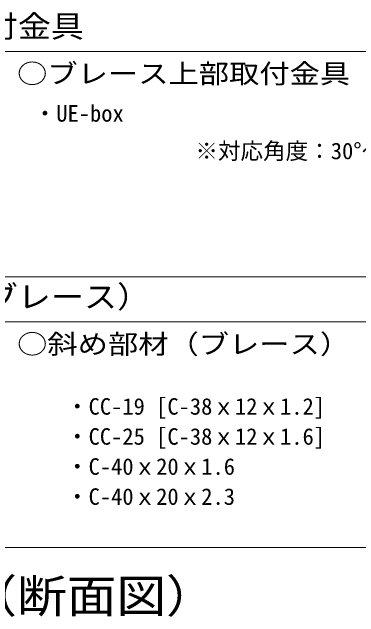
# Model space of a CAD drawing. Units: millimetres on the paper, enlarged 40 times. Extents: x -7800 to 7800, y -5387 to 5300.
# Drawn here: x -6991 to -6069, y 1075 to 2685 of the extents above; entities that cross this region are included whole.
import ezdxf
from ezdxf.enums import TextEntityAlignment as Align

# ---------------------------------------------------------------- set-up
doc = ezdxf.new("R2010")
doc.units = ezdxf.units.MM
doc.header["$LTSCALE"] = 40
doc.layers.add('0-6_文字', color=7, linetype='Continuous')
doc.layers.add('F-6_文字', color=7, linetype='Continuous')
doc.layers.add('F-3_野縁受け', color=7, linetype='Continuous', lineweight=18)
doc.styles.add('ＭＳ ゴシック', font='')
doc.styles.get('ＭＳ ゴシック').set_extended_font_data('MS Gothic')

msp = doc.modelspace()

# ---------------------------------------------------------------- linework, layer by layer
at = {"layer": 'F-3_野縁受け', "color": 3}
for p, q in [((-7638.18, 2580.25), (-78.18, 2580.25)), ((-7638.18, 1980.25), (-78.18, 1980.25)), ((-7638.18, 1860.25), (-78.18, 1860.25)), ((-7638.18, 1260.25), (-78.18, 1260.25))]:
    msp.add_line(p, q, dxfattribs=at)

# ---------------------------------------------------------------- texts
at = {"layer": '0-6_文字', "style": 'ＭＳ ゴシック'}
for s, height, width, p in [('○斜め部材取付金具', 58.65, 1.1, (-7592.36, 2600.25)), ('○ブレース上部取付金具', 51.32, 1.15, (-6978.18, 2480.25)), ('○斜め部材（ブレース）', 58.65, 1.1, (-7592.36, 1880.25)), ('○斜め部材（ブレース） －チャンネル－', 51.32, 1.15, (-6978.18, 1760.25))]:
    msp.add_text(s, height=height, dxfattribs=dict(at, width=width)).set_placement(p, align=Align.BOTTOM_LEFT)
for s, p in [('・UE-box', (-6934.18, 2380.25)), ('※対応角度：30°～60°', (-6504.18, 2280.25)), ('・CC-19 [C-38ｘ12ｘ1.2]', (-6848.18, 1600.25)), ('・CC-25 [C-38ｘ12ｘ1.6]', (-6848.18, 1520.25)), ('・C-40ｘ20ｘ1.6', (-6848.18, 1440.25)), ('・C-40ｘ20ｘ2.3', (-6848.18, 1360.25))]:
    msp.add_text(s, height=43.99, dxfattribs=at).set_placement(p, align=Align.BOTTOM_LEFT)
at = {"layer": 'F-6_文字', "style": 'ＭＳ ゴシック', "width": 1.1}
msp.add_text('□標準図（断面図）', height=87.98, dxfattribs=at).set_placement((-7638.18, 1060.25), align=Align.BOTTOM_LEFT)

doc.saveas('drawing.dxf')
